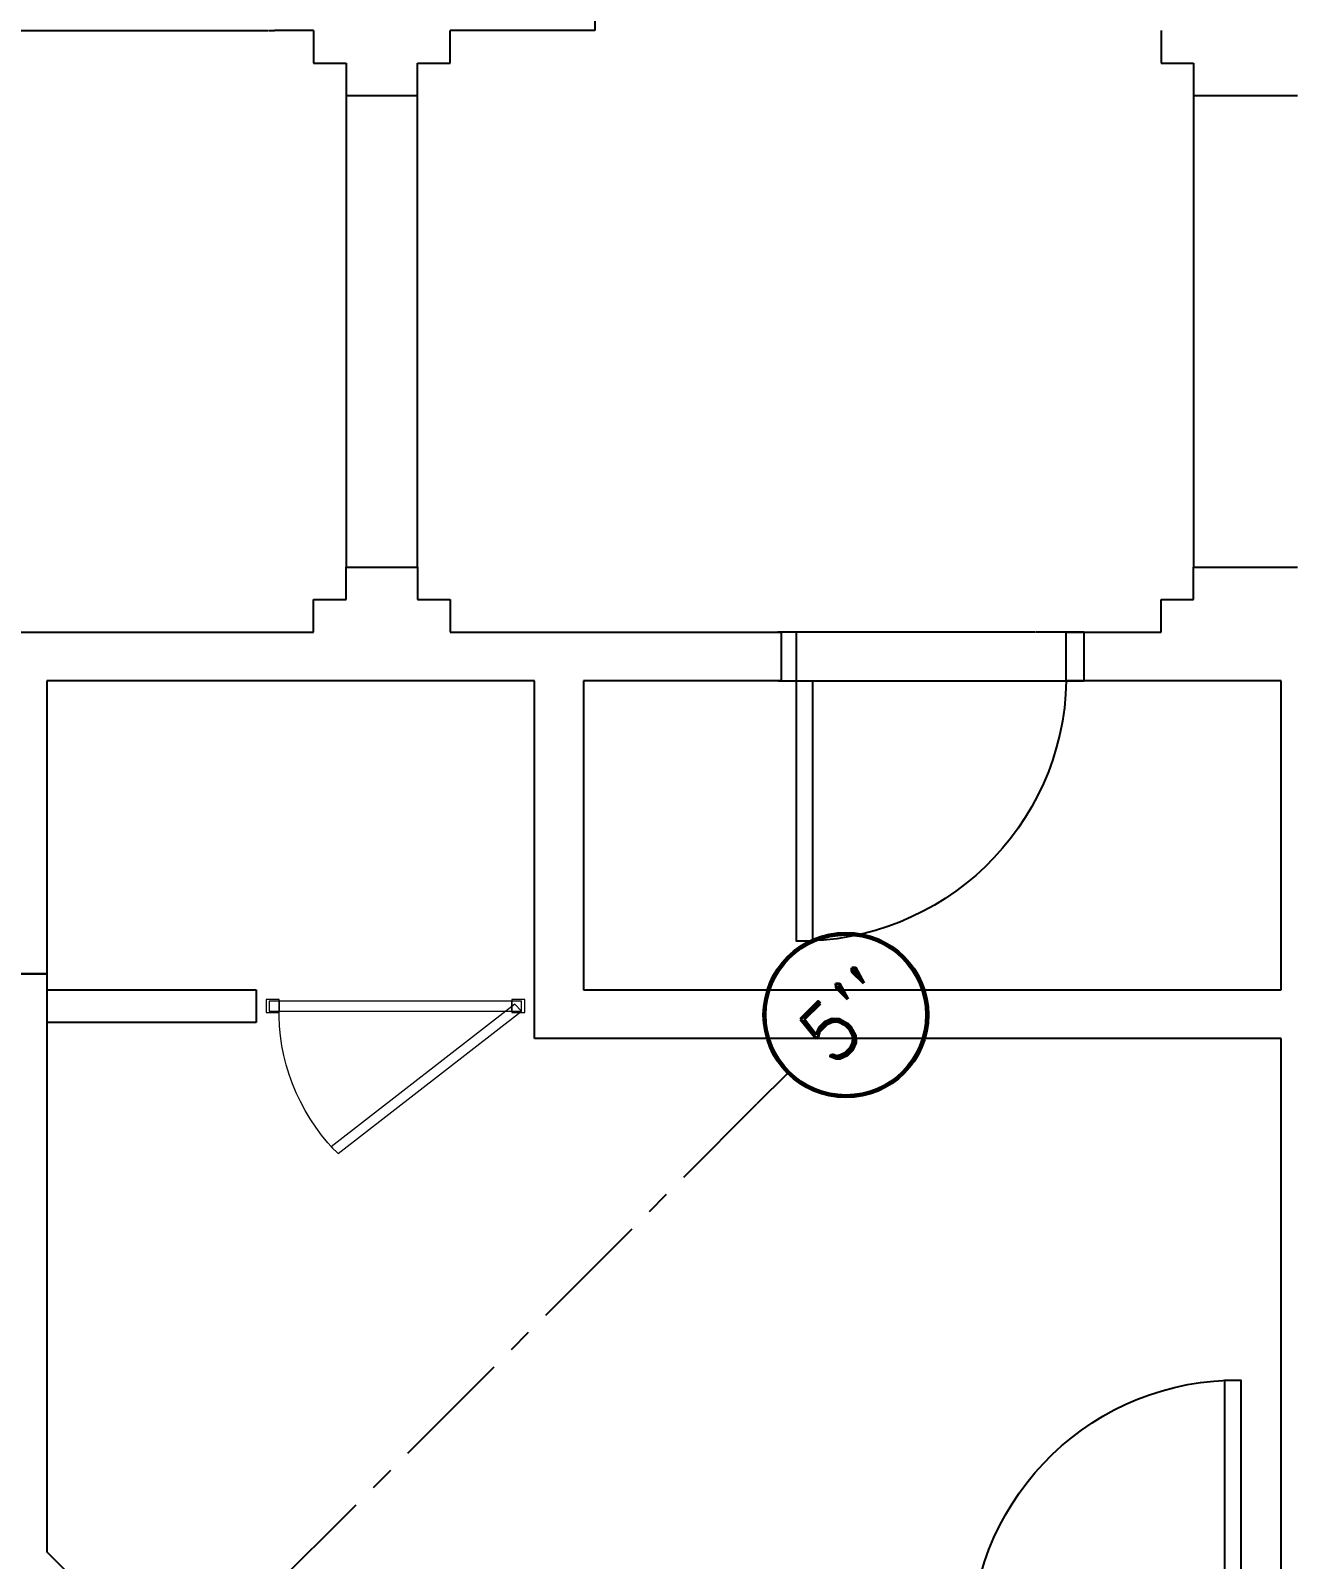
# Model space of a CAD drawing. Header units: millimetres. Extents: x 186805 to 449048, y 2167 to 51540.
# Drawn here: x 305944 to 309815, y 18431 to 23132 of the extents above; entities that cross this region are included whole.
import ezdxf
from ezdxf.enums import TextEntityAlignment as Align

# ---------------------------------------------------------------- set-up
doc = ezdxf.new("R2010")
doc.units = ezdxf.units.MM
for name, pattern in [('BC$0$XR-BAS2-BLOCK-B$1$CENTER', [2, 1.25, -0.25, 0.25, -0.25]), ('CENTER', [2, 1.25, -0.25, 0.25, -0.25]), ('HIDDEN2', [0.1875, 0.125, -0.0625])]:
    doc.linetypes.add(name, pattern=pattern)
doc.layers.get('0').update_dxf_attribs({"linetype": 'CONTINUOUS'})
for name, color, linetype, lineweight in [('0-60x60-C', 3, 'CONTINUOUS', 13), ('A-Door shower', 3, 'CONTINUOUS', 9), ('wall', 4, 'CONTINUOUS', 25)]:
    doc.layers.add(name, color=color, linetype=linetype, lineweight=lineweight)
for name, color, linetype in [('0TG-grid', 9, 'CENTER'), ('A-ABOV', 1, 'HIDDEN2'), ('A-ABOVE DOOR', 1, 'HIDDEN2'), ('a-door', 4, 'CONTINUOUS'), ('a-hatch shaft', 7, 'CONTINUOUS'), ('a-wall', 140, 'CONTINUOUS'), ('BC$0$SHORE-AXE$0$A-SYMBOLS', 55, 'CONTINUOUS')]:
    doc.layers.add(name, color=color, linetype=linetype)
doc.styles.add('BC$0$SHORE-AXE$0$ROMAND', font='ROMAND')

# ---------------------------------------------------------------- blocks, each defined once
blk = doc.blocks.new('A$C7C4A1575')
at = {"layer": 'A-ABOV', "color": 8}
for p, q in [((76415.1, 28600), (76415.1, 30050)), ((76635.1, 30050), (76635.1, 28600))]:
    blk.add_line(p, q, dxfattribs=at)
at = {"layer": 'A-ABOVE DOOR', "color": 8}
for p, q in [((77743.5, 30400), (78685.6, 30400)), ((78685.6, 30250), (77743.5, 30250)), ((76415.1, 28600), (76415.1, 30050)), ((76635.1, 30050), (76635.1, 28600)), ((79021.6, 28600), (79021.6, 30050)), ((75265.1, 28400), (76195.1, 28400))]:
    blk.add_line(p, q, dxfattribs=at)
at = {"layer": 'a-door', "color": 8}
blk.add_line((77800.2, 30250), (77750.2, 30250), dxfattribs=at)
for points in [[(79167.5, 33350), (79117.5, 33350), (79117.5, 32550), (79167.5, 32550), (79167.5, 33500)], [(77800.2, 30400), (77850.2, 30400), (77850.2, 31200), (77800.2, 31200), (77800.2, 30250)], [(77750.2, 30400), (77800.2, 30400)], [(78680.2, 30400), (78630.2, 30400), (78630.2, 30250), (78680.2, 30250)]]:
    blk.add_lwpolyline(points, dxfattribs=at)
for centre, start, end in [((79154.1, 33366.7), 181.1696, 270.9392), ((77813.6, 30383.3), 1.1696, 90.9392)]:
    blk.add_arc(centre, 816.8, start, end, dxfattribs=at)
at = {"layer": 'A-Door shower', "color": 8}
for points in [[(76369.5, 31832.2), (76390.7, 31853.4), (76955.1, 31415), (76933.9, 31393.8)], [(76169.1, 31380), (76169.1, 31420), (76209.1, 31420), (76209.1, 31380)], [(76179.1, 31385), (76179.1, 31415), (76925.1, 31415), (76925.1, 31385)], [(76209.1, 31385), (76209.1, 31415), (76955.1, 31415), (76955.1, 31385)], [(76925.1, 31380), (76925.1, 31420), (76965.1, 31420), (76965.1, 31380)]]:
    blk.add_lwpolyline(points, close=True, dxfattribs=at)
blk.add_arc((76829.1, 31415), 620.2, 136.3859, 181.3859, dxfattribs=at)
at = {"layer": 'a-wall', "color": 8}
for p, q in [((76994.5, 34577.1), (75495.1, 33077.7)), ((79291.6, 33350), (79291.6, 31500)), ((75495.1, 30400), (75495.1, 33077.7)), ((79291.6, 31500), (76995.1, 31500)), ((76995.1, 31500), (76995.1, 30400)), ((76139.1, 31450), (75495.1, 31450)), ((76139.1, 31350), (76139.1, 31450)), ((75495.1, 31350), (76139.1, 31350)), ((77145.1, 31350), (79291.6, 31350)), ((77145.1, 30400), (77145.1, 31350)), ((79291.6, 31350), (79291.6, 30400)), ((76995.1, 30400), (75495.1, 30400)), ((77754.3, 30400), (77145.1, 30400)), ((77754.3, 30400), (77754.3, 30250)), ((79291.6, 30400), (78685.6, 30400)), ((78685.6, 30400), (78685.6, 30250)), ((73795.1, 30250), (76315.1, 30250)), ((76315.1, 30250), (76315.1, 30150)), ((76735.1, 30150), (76735.1, 30250)), ((76735.1, 30250), (77754.3, 30250)), ((78685.6, 30250), (78921.6, 30250)), ((78921.6, 30250), (78921.6, 30150)), ((76315.1, 30150), (76415.1, 30150)), ((76415.1, 30150), (76415.1, 30050)), ((76635.1, 30050), (76635.1, 30150)), ((76635.1, 30150), (76735.1, 30150)), ((78921.6, 30150), (79021.6, 30150)), ((79021.6, 30150), (79021.6, 30050)), ((76415.1, 30050), (76635.1, 30050)), ((79021.6, 30050), (79341.6, 30050)), ((76415.1, 28500), (76415.1, 28600)), ((76415.1, 28600), (76635.1, 28600)), ((76635.1, 28600), (76635.1, 28500)), ((79021.6, 28500), (79021.6, 28600)), ((79021.6, 28600), (79341.6, 28600)), ((76315.1, 28400), (76315.1, 28500)), ((76315.1, 28500), (76415.1, 28500)), ((76635.1, 28500), (76735.1, 28500)), ((76735.1, 28500), (76735.1, 28400)), ((78921.6, 28400), (78921.6, 28500)), ((78921.6, 28500), (79021.6, 28500)), ((76315.1, 28400), (76195.1, 28400)), ((77180.1, 28400), (76735.1, 28400)), ((77180.1, 28100), (77180.1, 28400))]:
    blk.add_line(p, q, dxfattribs=at)
blk = doc.blocks.new('A$C32DD6ECA')
at = {"layer": '0-60x60-C', "color": 16, "xscale": 0.04183124983683228, "yscale": 0.04183124983683228, "zscale": 0.04183124983683228, "rotation": 180}
blk.add_blockref('A$C7C4A1575', (4397.08, 2202.64), dxfattribs=at)
blk = doc.blocks.new('BC$0$SHORE-AXE$0$A-SYM18')
at = {"color": 0, "linetype": 'ByBlock'}
blk.add_line((0, 265.6), (0, 0), dxfattribs=at)
for radius in [507.9, 500, 492.1]:
    blk.add_circle((0, 773.5), radius, dxfattribs=at)
at = {"color": 0, "linetype": 'ByBlock', "style": 'BC$0$SHORE-AXE$0$ROMAND'}
blk.add_attdef('AXE_NUMBER', text='', height=360, dxfattribs=at).set_placement((0, 773.5), align=Align.MIDDLE)
blk = doc.blocks.new('A$C35C014DB')
at = {"layer": '0TG-grid', "linetype": 'BC$0$XR-BAS2-BLOCK-B$1$CENTER', "ltscale": 300}
blk.add_line((4468.1, 7812.9), (13602.6, 16947.4), dxfattribs=at)
at = {"layer": 'a-hatch shaft', "color": 140}
blk.add_line((11418.6, 17347.9), (9718.6, 17347.9), dxfattribs=at)
at = {"layer": 'wall'}
for p, q in [((9718.6, 17347.9), (11418.6, 17347.9)), ((11418.6, 17347.9), (11418.6, 15570.2)), ((12918, 14070.8), (11418.6, 15570.2))]:
    blk.add_line(p, q, dxfattribs=at)
at = {"layer": 'BC$0$SHORE-AXE$0$A-SYMBOLS'}
ref = blk.add_blockref('BC$0$SHORE-AXE$0$A-SYM18', (13602.6, 16947.4), dxfattribs=dict(at, xscale=0.5000000000039431, yscale=0.5000000000039431, zscale=0.5000000000039431, rotation=315))
ref.add_attrib('AXE_NUMBER', '5"', dxfattribs={"layer": '0', "color": 3, "linetype": 'ByBlock', "height": 180, "rotation": 45, "style": 'BC$0$SHORE-AXE$0$ROMAND'}).set_placement((13876, 17220.9), align=Align.MIDDLE)

msp = doc.modelspace()

# ---------------------------------------------------------------- block references
at = {"linetype": 'ByBlock'}
msp.add_blockref('A$C35C014DB', (294575.3, 2884.3), dxfattribs=at)
at = {"layer": '0-60x60-C', "color": 16, "xscale": -23.90557308239969, "yscale": 23.90557308239969, "zscale": 23.90557308239969}
msp.add_blockref('A$C32DD6ECA', (335613.6, -1123), dxfattribs=at)

doc.saveas('drawing.dxf')
